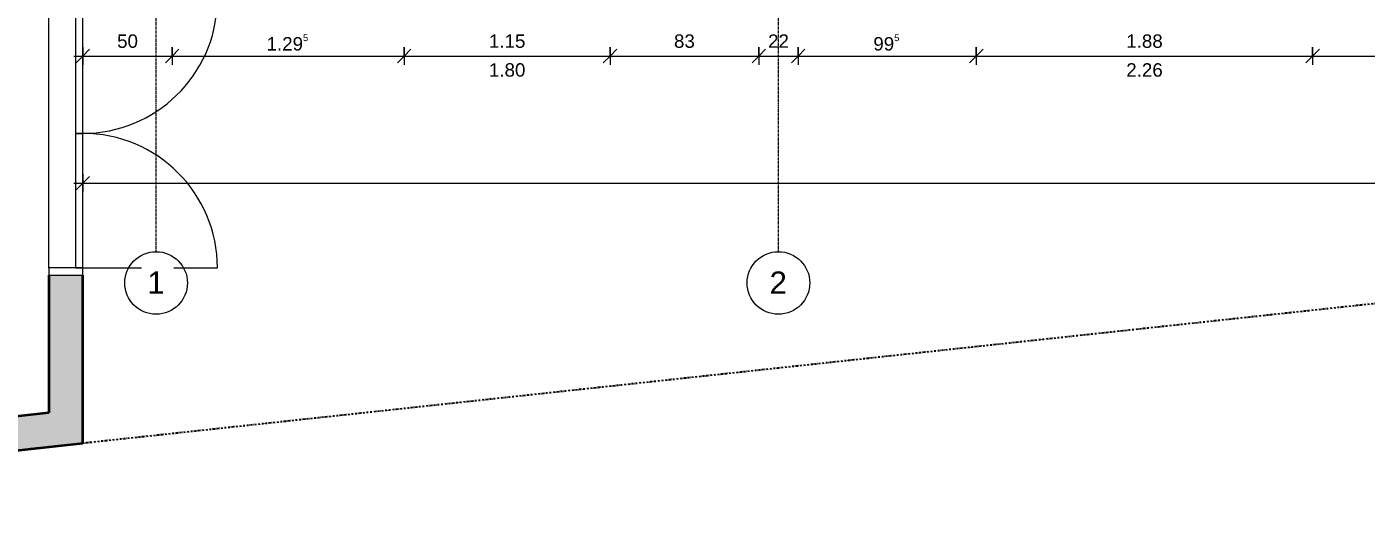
# Model space of a CAD drawing. Header units: millimetres. Extents: x -83 to 30397, y 298 to 25043.
# Drawn here: x 5489 to 12976, y 3144 to 5859 of the extents above; entities that cross this region are included whole.
import ezdxf

# ---------------------------------------------------------------- set-up
doc = ezdxf.new("R2010")
doc.units = ezdxf.units.MM
for name, pattern in [('Dash dot', [21, 10, -5, 1, -5]), ('Double dash', [55, 20, -5, 10, -5, 10, -5]), ('Grid Line', [22.225, 12.7, -3.175, 3.175, -3.175])]:
    doc.linetypes.add(name, pattern=pattern)
for name, color, linetype, lineweight in [('A-ANNO-DIMS', 211, 'Continuous', 9), ('A-ANNO-DIMS-50', 211, 'Continuous', 9), ('A-DOOR', 31, 'Continuous', 9), ('A-DOOR-FRAM', 31, 'Continuous', 18), ('A-WALL', 113, 'Continuous', 9), ('A-WALL-PATT', 111, 'Continuous', 35), ('C-PROP-LINE', 91, 'Double dash', 25), ('S-GRID', 1, 'Continuous', 9), ('S-GRID-IDEN', 1, 'Continuous', 9)]:
    doc.layers.add(name, color=color, linetype=linetype, lineweight=lineweight)
doc.styles.add('Arial', font='arial.ttf', dxfattribs={"height": 75})
doc.styles.add('Arial_10', font='arial.ttf', dxfattribs={"height": 125})
doc.dimstyles.new('ANNOTATION_1_5MM_BLACK_1', dxfattribs={"dimscale": 304.8, "dimtxt": 76.519455, "dimasz": 0.246063, "dimexe": 0.164042, "dimexo": 0.0625, "dimgap": 0.065617, "dimtad": 1, "dimlfac": 0.001, "dimrnd": 0.005, "dimzin": 0, "dimdsep": 46, "dimtxsty": 'Arial', "dimblk1": 'OBLIQUE', "dimblk2": 'OBLIQUE', "dimsah": 1, "dimcen": 0.09, "dimdle": 0.164042, "dimazin": 0, "dimtfac": 1, "dimtdec": 4, "dimtix": 1, "dimtmove": 0, "dimatfit": 3, "dimfxl": 0.164042, "dimfxlon": 1, "dimtvp": 1, "dimtolj": 1, "dimtzin": 0, "dimarcsym": 2})
doc.dimstyles.new('ANNOTATION_1_5MM_BLACK_2', dxfattribs={"dimscale": 304.8, "dimtxt": 76.519455, "dimasz": 0.246063, "dimexe": 0.164042, "dimexo": 0.0625, "dimgap": 0.065617, "dimtad": 1, "dimdec": 1, "dimlfac": 0.1, "dimrnd": 0.5, "dimdsep": 46, "dimtxsty": 'Arial', "dimblk1": 'OBLIQUE', "dimblk2": 'OBLIQUE', "dimsah": 1, "dimcen": 0.09, "dimdle": 0.164042, "dimazin": 0, "dimtfac": 1, "dimtdec": 4, "dimtix": 1, "dimtmove": 0, "dimatfit": 3, "dimfxl": 0.164042, "dimfxlon": 1, "dimtvp": 1, "dimtolj": 1, "dimtzin": 0, "dimarcsym": 2})

# ---------------------------------------------------------------- blocks, each defined once
blk = doc.blocks.new('DOOR_DOUBLE_SYM - 1585 x 2135-571804-N_F_ E_0')
at = {"layer": 'A-DOOR'}
blk.add_line((752.5, 95), (752.5, 847.5), dxfattribs=at)
at = {"layer": 'A-DOOR', "lineweight": 18}
for p, q in [((0, 95), (-752.5, 95)), ((-752.5, 95), (-752.5, 55)), ((0, 95), (0, 55)), ((752.5, 95), (0, 95)), ((0, 55), (0, 95)), ((752.5, 55), (752.5, 95)), ((-752.5, 55), (0, 55)), ((0, 55), (752.5, 55))]:
    blk.add_line(p, q, dxfattribs=at)
at = {"layer": 'A-DOOR'}
for centre, start, end in [((-752.5, 95), 0, 88.3956), ((752.5, 95), 90, 180)]:
    blk.add_arc(centre, 752.5, start, end, dxfattribs=at)
at = {"layer": 'A-DOOR-FRAM'}
for p, q in [((-752.5, 95), (-792.5, 95)), ((-792.5, 95), (-792.5, -95)), ((-752.5, -95), (-752.5, 95)), ((752.5, 95), (752.5, -95)), ((792.5, 95), (752.5, 95)), ((792.5, -95), (792.5, 95)), ((-792.5, -95), (-752.5, -95)), ((752.5, -95), (792.5, -95))]:
    blk.add_line(p, q, dxfattribs=at)
blk = doc.blocks.new('Family - ___-602283-N_F_ E_0')
at = {"layer": 'C-PROP-LINE', "color": 1, "linetype": 'Dash dot'}
blk.add_line((29883.4, 6134.5), (2239.4, 3143.8), dxfattribs=at)
blk = doc.blocks.new('DIMBLOCK26-N_F_ E_0')
at = {"layer": 'A-ANNO-DIMS-50'}
for p, q in [((5752.4, 5695.5), (6302.4, 5695.5)), ((5802.4, 5695.5), (5764.9, 5658)), ((5802.4, 5745.5), (5802.4, 5645.5)), ((5802.4, 5695.5), (5802.4, 5745.5)), ((5802.4, 5695.5), (5839.9, 5733)), ((6302.4, 5695.5), (6264.9, 5658)), ((6302.4, 5745.5), (6302.4, 5645.5)), ((6302.4, 5695.5), (6302.4, 5745.5)), ((6302.4, 5695.5), (6339.9, 5733))]:
    blk.add_line(p, q, dxfattribs=at)
at = {"layer": 'A-ANNO-DIMS-50', "color": 0, "insert": (5994.2, 5816.4), "char_height": 75, "width": 139.568, "attachment_point": 1, "line_spacing_factor": 0.941778, "style": 'Arial'}
blk.add_mtext('50', dxfattribs=at)
blk = doc.blocks.new('_Oblique')
at = {"color": 0, "linetype": 'ByBlock', "lineweight": -2}
blk.add_line((-0.5, -0.5), (0.5, 0.5), dxfattribs=at)
blk = doc.blocks.new('DIMBLOCK27-N_F_ E_0')
at = {"layer": 'A-ANNO-DIMS-50'}
for p, q in [((6302.4, 5695.5), (6264.9, 5658)), ((6302.4, 5745.5), (6302.4, 5645.5)), ((6302.4, 5695.5), (6302.4, 5745.5)), ((6302.4, 5695.5), (6339.9, 5733)), ((6302.4, 5695.5), (7599.3, 5695.5)), ((7599.3, 5695.5), (7561.8, 5658)), ((7599.3, 5745.5), (7599.3, 5645.5)), ((7599.3, 5695.5), (7599.3, 5745.5)), ((7599.3, 5695.5), (7636.8, 5733))]:
    blk.add_line(p, q, dxfattribs=at)
at = {"layer": 'A-ANNO-DIMS-50', "color": 0, "insert": (6829.5, 5816.4), "char_height": 75, "width": 291.073, "attachment_point": 1, "line_spacing_factor": 0.941778, "style": 'Arial'}
blk.add_mtext('1.29\\A2\\H0.5x;\\S5^  ;\\H2x;', dxfattribs=at)
blk = doc.blocks.new('DIMBLOCK28-N_F_ E_0')
at = {"layer": 'A-ANNO-DIMS-50'}
for p, q in [((7599.3, 5695.5), (7561.8, 5658)), ((7599.3, 5745.5), (7599.3, 5645.5)), ((7599.3, 5695.5), (7599.3, 5745.5)), ((7599.3, 5695.5), (7636.8, 5733)), ((7599.3, 5695.5), (8749.3, 5695.5)), ((8749.3, 5695.5), (8711.8, 5658)), ((8749.3, 5745.5), (8749.3, 5645.5)), ((8749.3, 5695.5), (8749.3, 5745.5)), ((8749.3, 5695.5), (8786.8, 5733))]:
    blk.add_line(p, q, dxfattribs=at)
at = {"layer": 'A-ANNO-DIMS-50', "color": 0, "char_height": 75, "width": 244.244, "attachment_point": 1, "line_spacing_factor": 0.941778, "style": 'Arial'}
for s, insert in [('1.15', (8072.5, 5816.4)), ('1.80', (8072.5, 5655.2))]:
    blk.add_mtext(s, dxfattribs=dict(at, insert=insert))
blk = doc.blocks.new('DIMBLOCK29-N_F_ E_0')
at = {"layer": 'A-ANNO-DIMS-50'}
for p, q in [((8749.3, 5695.5), (8711.8, 5658)), ((8749.3, 5745.5), (8749.3, 5645.5)), ((8749.3, 5695.5), (8749.3, 5745.5)), ((8749.3, 5695.5), (8786.8, 5733)), ((8749.3, 5695.5), (9580.9, 5695.5)), ((9580.9, 5695.5), (9543.4, 5658)), ((9580.9, 5745.5), (9580.9, 5645.5)), ((9580.9, 5695.5), (9580.9, 5745.5)), ((9580.9, 5695.5), (9618.4, 5733))]:
    blk.add_line(p, q, dxfattribs=at)
at = {"layer": 'A-ANNO-DIMS-50', "color": 0, "insert": (9106.9, 5816.4), "char_height": 75, "width": 139.568, "attachment_point": 1, "line_spacing_factor": 0.941778, "style": 'Arial'}
blk.add_mtext('83', dxfattribs=at)
blk = doc.blocks.new('DIMBLOCK30-N_F_ E_0')
at = {"layer": 'A-ANNO-DIMS-50'}
for p, q in [((9580.9, 5695.5), (9543.4, 5658)), ((9580.9, 5745.5), (9580.9, 5645.5)), ((9580.9, 5695.5), (9580.9, 5745.5)), ((9580.9, 5695.5), (9618.4, 5733)), ((9580.9, 5695.5), (9800.9, 5695.5)), ((9800.9, 5695.5), (9763.4, 5658)), ((9800.9, 5745.5), (9800.9, 5645.5)), ((9800.9, 5695.5), (9800.9, 5745.5)), ((9800.9, 5695.5), (9838.4, 5733))]:
    blk.add_line(p, q, dxfattribs=at)
at = {"layer": 'A-ANNO-DIMS-50', "color": 0, "insert": (9632.7, 5816.4), "char_height": 75, "width": 139.568, "attachment_point": 1, "line_spacing_factor": 0.941778, "style": 'Arial'}
blk.add_mtext('22', dxfattribs=at)
blk = doc.blocks.new('DIMBLOCK31-N_F_ E_0')
at = {"layer": 'A-ANNO-DIMS-50'}
for p, q in [((9800.9, 5695.5), (9763.4, 5658)), ((9800.9, 5745.5), (9800.9, 5645.5)), ((9800.9, 5695.5), (9800.9, 5745.5)), ((9800.9, 5695.5), (9838.4, 5733)), ((9800.9, 5695.5), (10796.8, 5695.5)), ((10796.8, 5695.5), (10759.3, 5658)), ((10796.8, 5745.5), (10796.8, 5645.5)), ((10796.8, 5695.5), (10796.8, 5745.5)), ((10796.8, 5695.5), (10834.3, 5733))]:
    blk.add_line(p, q, dxfattribs=at)
at = {"layer": 'A-ANNO-DIMS-50', "color": 0, "insert": (10221.2, 5816.4), "char_height": 75, "width": 186.397, "attachment_point": 1, "line_spacing_factor": 0.941778, "style": 'Arial'}
blk.add_mtext('99\\A2\\H0.5x;\\S5^  ;\\H2x;', dxfattribs=at)
blk = doc.blocks.new('DIMBLOCK32-N_F_ E_0')
at = {"layer": 'A-ANNO-DIMS-50'}
for p, q in [((10796.8, 5695.5), (10759.3, 5658)), ((10796.8, 5745.5), (10796.8, 5645.5)), ((10796.8, 5695.5), (10796.8, 5745.5)), ((10796.8, 5695.5), (10834.3, 5733)), ((10796.8, 5695.5), (12676.8, 5695.5)), ((12676.8, 5695.5), (12639.3, 5658)), ((12676.8, 5745.5), (12676.8, 5645.5)), ((12676.8, 5695.5), (12676.8, 5745.5)), ((12676.8, 5695.5), (12714.3, 5733))]:
    blk.add_line(p, q, dxfattribs=at)
at = {"layer": 'A-ANNO-DIMS-50', "color": 0, "char_height": 75, "width": 244.244, "attachment_point": 1, "line_spacing_factor": 0.941778, "style": 'Arial'}
for s, insert in [('1.88', (11635, 5816.4)), ('2.26', (11635, 5655.2))]:
    blk.add_mtext(s, dxfattribs=dict(at, insert=insert))
blk = doc.blocks.new('DIMBLOCK33-N_F_ E_0')
at = {"layer": 'A-ANNO-DIMS-50'}
for p, q in [((12676.8, 5695.5), (12639.3, 5658)), ((12676.8, 5745.5), (12676.8, 5645.5)), ((12676.8, 5695.5), (12676.8, 5745.5)), ((12676.8, 5695.5), (12714.3, 5733)), ((12676.8, 5695.5), (20870.4, 5695.5)), ((20820.4, 5695.5), (20782.9, 5658)), ((20820.4, 5745.5), (20820.4, 5645.5)), ((20820.4, 5695.5), (20820.4, 5745.5)), ((20820.4, 5695.5), (20857.9, 5733))]:
    blk.add_line(p, q, dxfattribs=at)
at = {"layer": 'A-ANNO-DIMS-50', "color": 0, "insert": (16627.3, 5816.4), "char_height": 75, "width": 291.073, "attachment_point": 1, "line_spacing_factor": 0.941778, "style": 'Arial'}
blk.add_mtext('8.14\\A2\\H0.5x;\\S5^  ;\\H2x;', dxfattribs=at)
blk = doc.blocks.new('DIMBLOCK34-N_F_ E_0')
at = {"layer": 'A-ANNO-DIMS-50'}
for p, q in [((5802.4, 5035.1), (5802.4, 4935.1)), ((5802.4, 4985.1), (5802.4, 5035.1)), ((5802.4, 4985.1), (5839.9, 5022.6)), ((20820.4, 5035.1), (20820.4, 4935.1)), ((20820.4, 4985.1), (20820.4, 5035.1)), ((20820.4, 4985.1), (20857.9, 5022.6)), ((5752.4, 4985.1), (20870.4, 4985.1)), ((5802.4, 4985.1), (5764.9, 4947.6)), ((20820.4, 4985.1), (20782.9, 4947.6))]:
    blk.add_line(p, q, dxfattribs=at)
at = {"layer": 'A-ANNO-DIMS-50', "color": 0, "insert": (13180.5, 5106), "char_height": 75, "width": 314.028, "attachment_point": 1, "line_spacing_factor": 0.941778, "style": 'Arial'}
blk.add_mtext('15.02', dxfattribs=at)
blk = doc.blocks.new('Quadrillage - M_Grid Head - Circle_3_5-489728-N_F_ E_0')
at = {"layer": 'S-GRID-IDEN'}
blk.add_circle((0, 0), 3.5, dxfattribs=at)

msp = doc.modelspace()

# ---------------------------------------------------------------- hatches: boundary and pattern name
at = {"layer": 'A-WALL-PATT', "lineweight": 9}
h = msp.add_hatch(color=256, dxfattribs=at)
h.paths.add_polyline_path([(5612.413, 3508.716), (5802.413, 3529.272), (5802.413, 4470.509), (5612.413, 4470.509), (5612.413, 3699.825)])
h.paths.add_polyline_path([(5612.413, 6055.509), (5802.413, 6055.509), (5802.413, 6134.509), (5612.413, 6134.509)])
msp.add_hatch(color=256, dxfattribs=at).paths.add_polyline_path([(4513.34, 3389.812), (5612.413, 3508.716), (5612.413, 3699.825), (4469.435, 3576.17)])

# ---------------------------------------------------------------- linework, layer by layer
at = {"layer": 'A-WALL'}
msp.add_line((5612.413, 4510.509), (5612.413, 6015.509), dxfattribs=at)
at = {"layer": 'A-WALL', "lineweight": 35}
for p, q in [((5612.413, 4470.509), (5612.413, 3699.825)), ((5802.413, 3529.272), (5802.413, 4470.509)), ((5612.413, 3699.825), (4469.435, 3576.17)), ((4322.99, 3369.218), (5802.413, 3529.272))]:
    msp.add_line(p, q, dxfattribs=at)
at = {"layer": 'S-GRID', "linetype": 'Grid Line'}
for p, q in [((6212.354, 4601.222), (6212.354, 18451.704)), ((9690.854, 4601.222), (9690.854, 18451.704))]:
    msp.add_line(p, q, dxfattribs=at)

# ---------------------------------------------------------------- block references
at = {"layer": 'A-DOOR', "rotation": 269.9999999999999}
msp.add_blockref('DOOR_DOUBLE_SYM - 1585 x 2135-571804-N_F_ E_0', (5707.413, 5263.009), dxfattribs=at)
at = {"layer": 'C-PROP-LINE', "color": 1, "linetype": 'Dash dot'}
msp.add_blockref('Family - ___-602283-N_F_ E_0', (0, 0), dxfattribs=at)
at = {"layer": 'S-GRID-IDEN', "xscale": 49.99999999999998, "yscale": 49.99999999999998, "zscale": 49.99999999999998}
for p in [(6212.354, 4426.222), (9690.854, 4426.222)]:
    msp.add_blockref('Quadrillage - M_Grid Head - Circle_3_5-489728-N_F_ E_0', p, dxfattribs=at)

# ---------------------------------------------------------------- dimensions: what is measured, and where the dimension line sits
at = {"layer": 'A-ANNO-DIMS'}
for base, p1, p2, dimstyle, override, picture, middle in [((6302.354, 5695.506), (5802.413, 5745.506), (6302.354, 5745.506), 'ANNOTATION_1_5MM_BLACK_2', {"dimpost": '<>', "dimfxl": 499.940678}, 'DIMBLOCK26-N_F_ E_0', (6052.383, 5753.799)), ((9580.854, 5695.506), (8749.294, 5745.506), (9580.854, 5745.506), 'ANNOTATION_1_5MM_BLACK_2', {"dimpost": '<>', "dimfxl": 831.559322}, 'DIMBLOCK29-N_F_ E_0', (9165.074, 5753.825)), ((9800.854, 5695.506), (9580.854, 5745.506), (9800.854, 5745.506), 'ANNOTATION_1_5MM_BLACK_2', {"dimpost": '<>', "dimfxl": 220}, 'DIMBLOCK30-N_F_ E_0', (9690.854, 5753.16)), ((20820.354, 4985.134), (5802.413, 5035.134), (20820.354, 5035.134), 'ANNOTATION_1_5MM_BLACK_1', {"dimpost": '<>', "dimfxl": 15017.940678}, 'DIMBLOCK34-N_F_ E_0', (13311.383, 5043.427))]:
    dim = msp.add_linear_dim(base=base, p1=p1, p2=p2, dimstyle=dimstyle, override=override, dxfattribs=at)
    dim.commit()
    dim.dimension.update_dxf_attribs({"geometry": picture, "text_midpoint": middle})
for base, p1, p2, text, dimstyle, override, picture, middle in [((7599.294, 5695.506), (6302.354, 5745.506), (7599.294, 5745.506), '\\A1;1.29\\Q;{\\A1;{\\H0.5x;\\S5^ ;}}', 'ANNOTATION_1_5MM_BLACK_1', {"dimpost": '<>', "dimfxl": 1296.940678}, 'DIMBLOCK27-N_F_ E_0', (6950.824, 5753.799)), ((8749.294, 5695.506), (7599.294, 5745.506), (8749.294, 5745.506), '<>\\X1.80', 'ANNOTATION_1_5MM_BLACK_1', {"dimpost": '<>', "dimfxl": 1150}, 'DIMBLOCK28-N_F_ E_0', (8174.294, 5695.506)), ((10796.794, 5695.506), (9800.854, 5745.506), (10796.794, 5745.506), '\\A1;99\\Q;{\\A1;{\\H0.5x;\\S5^ ;}}', 'ANNOTATION_1_5MM_BLACK_2', {"dimpost": '<>', "dimfxl": 995.940678}, 'DIMBLOCK31-N_F_ E_0', (10298.824, 5753.799)), ((12676.794, 5695.506), (10796.794, 5745.506), (12676.794, 5745.506), '<>\\X2.26', 'ANNOTATION_1_5MM_BLACK_1', {"dimpost": '<>', "dimfxl": 1880}, 'DIMBLOCK32-N_F_ E_0', (11736.794, 5695.506)), ((20820.354, 5695.506), (12676.794, 5745.506), (20820.354, 5745.506), '\\A1;8.14\\Q;{\\A1;{\\H0.5x;\\S5^ ;}}', 'ANNOTATION_1_5MM_BLACK_1', {"dimpost": '<>', "dimfxl": 8143.559322}, 'DIMBLOCK33-N_F_ E_0', (16748.574, 5753.799))]:
    dim = msp.add_linear_dim(base=base, p1=p1, p2=p2, text=text, dimstyle=dimstyle, override=override, dxfattribs=at)
    dim.commit()
    dim.dimension.update_dxf_attribs({"geometry": picture, "text_midpoint": middle})

# ---------------------------------------------------------------- next in the draw order: texts
at = {"layer": 'S-GRID-IDEN', "char_height": 125, "width": 116.24469, "attachment_point": 1, "style": 'Arial_10', "bg_fill": 3, "box_fill_scale": 1.25, "bg_fill_color": 256, "bg_fill_true_color": 13158600, "bg_fill_transparency": 0}
for s, insert in [('1', (6162.543, 4490.432)), ('2', (9641.043, 4490.432))]:
    msp.add_mtext(s, dxfattribs=dict(at, insert=insert))

doc.saveas('drawing.dxf')
